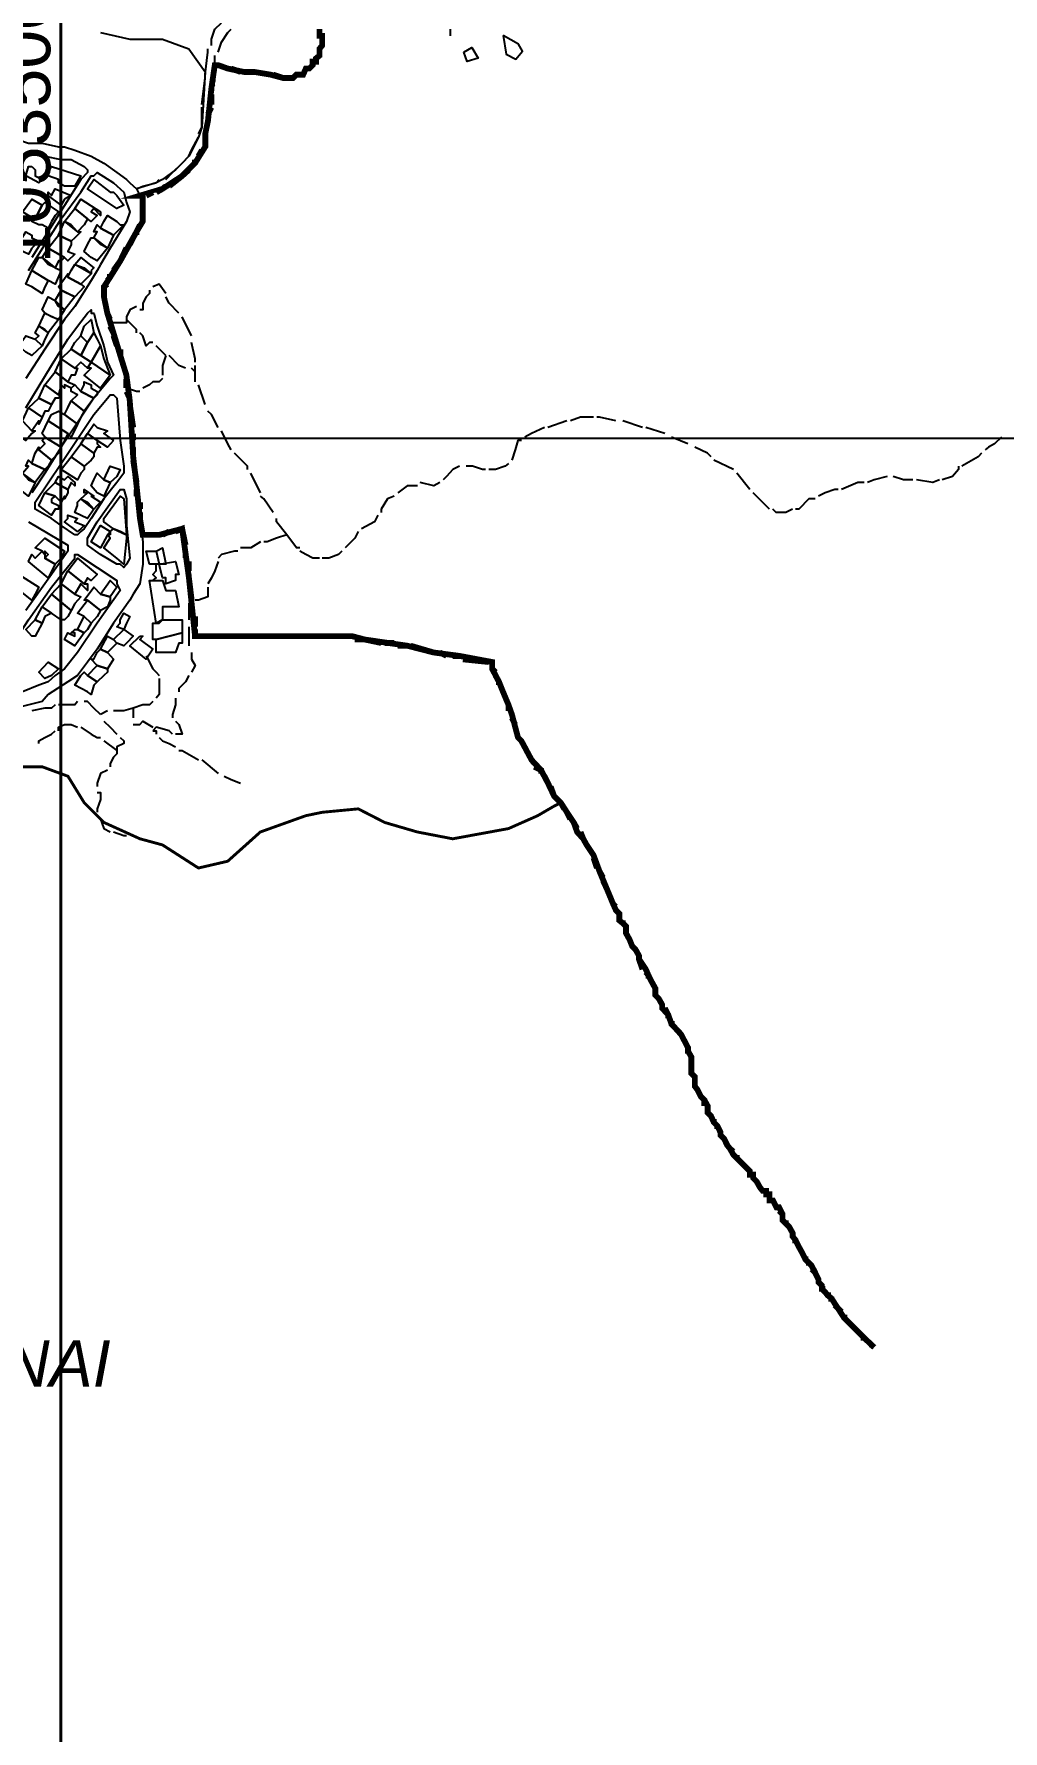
# Model space of a CAD drawing. Header units: millimetres. Extents: x -3588 to 75209, y -3737 to 38254.
# Drawn here: x 4536 to 4938, y 19866 to 20571 of the extents above; entities that cross this region are included whole.
import ezdxf

# ---------------------------------------------------------------- set-up
doc = ezdxf.new("R2010")
doc.units = ezdxf.units.MM
doc.layers.add('P', color=253, linetype='Continuous')
doc.layers.add('T', color=7, linetype='Continuous')

msp = doc.modelspace()

# ---------------------------------------------------------------- linework, layer by layer
msp.add_lwpolyline([(4262.139, 21217.775), (5851.349, 21217.775), (5851.349, 20402.779), (4262.139, 20402.779)], close=True)
at = {"color": 244}
for points in [[(4730.41, 20570.226), (4731.544, 20562.444), (4735.552, 20560.404), (4738.425, 20563.728), (4736.686, 20566.599), (4730.41, 20570.226)], [(4714.082, 20563.185), (4717.384, 20565.21), (4720.011, 20560.785), (4715.433, 20559.36), (4714.082, 20563.185)]]:
    msp.add_lwpolyline(points, dxfattribs=at)
at = {"layer": 'P'}
for points, const_width in [([(4546.642, 14442.235), (4546.642, 23768.463)], 1.2), ([(4654.077, 20572.817), (4654.077, 20570), (4655.213, 20570), (4655.213, 20567.455), (4655.213, 20566.047), (4654.077, 20564.639), (4654.077, 20563.23), (4654.077, 20561.806), (4652.669, 20560.686), (4652.669, 20559.277), (4651.26, 20559.277), (4651.26, 20557.869), (4649.852, 20556.445), (4648.428, 20556.445), (4647.307, 20553.916), (4645.899, 20553.916), (4644.475, 20553.916), (4643.066, 20552.492), (4641.658, 20552.492), (4640.522, 20552.492), (4639.113, 20552.492), (4633.752, 20553.916), (4626.983, 20555.036), (4622.742, 20555.036), (4615.972, 20556.445), (4612.019, 20557.869), (4610.611, 20557.869), (4609.202, 20548.267), (4607.778, 20534.712), (4606.658, 20529.35), (4606.658, 20523.989), (4602.417, 20517.22), (4597.056, 20511.842), (4588.878, 20506.481), (4579.548, 20503.664), (4580.684, 20503.664), (4580.684, 20498.303), (4580.684, 20495.471), (4580.684, 20492.942), (4578.139, 20488.701), (4571.37, 20476.57), (4567.129, 20469.785), (4564.6, 20465.832), (4564.6, 20461.607), (4566.008, 20454.821), (4568.553, 20446.643), (4571.37, 20437.329), (4573.914, 20429.135), (4575.323, 20418.413), (4576.731, 20395.271), (4578.139, 20383.125), (4579.548, 20369.569), (4580.684, 20362.8), (4587.453, 20362.8), (4597.056, 20365.344), (4599.872, 20345.02), (4602.417, 20320.742), (4613.427, 20320.742), (4618.789, 20320.742), (4621.333, 20320.742), (4624.15, 20320.742), (4629.527, 20320.742), (4632.344, 20320.742), (4634.888, 20320.742), (4644.475, 20320.742), (4649.852, 20320.742), (4658.03, 20320.742), (4663.391, 20320.742), (4667.632, 20320.742), (4672.993, 20319.334), (4690.501, 20316.789), (4701.496, 20313.972), (4712.234, 20312.548), (4725.773, 20310.02), (4725.773, 20307.187), (4728.606, 20301.826), (4729.726, 20299.009), (4732.559, 20292.223), (4733.967, 20288.271), (4736.512, 20278.684), (4737.92, 20277.26), (4742.145, 20269.37), (4746.098, 20265.129), (4748.931, 20259.768), (4751.475, 20254.407), (4754.292, 20251.574), (4751.475, 20250.166), (4744.69, 20246.213), (4732.559, 20240.852), (4709.402, 20236.611), (4694.726, 20239.443), (4681.171, 20243.396), (4670.177, 20249.045), (4655.213, 20247.621), (4648.428, 20246.213), (4629.527, 20239.443), (4615.972, 20227.296), (4603.825, 20224.48), (4588.878, 20234.082), (4579.548, 20236.611), (4564.6, 20243.396), (4556.406, 20251.574), (4549.637, 20262.585), (4538.898, 20266.537), (4530.72, 20266.537)], 1.2), ([(4654.077, 20572.817), (4654.077, 20570), (4655.213, 20570), (4655.213, 20567.455), (4655.213, 20566.047), (4654.077, 20564.639), (4654.077, 20563.23), (4654.077, 20561.806), (4652.669, 20560.686), (4652.669, 20559.277), (4651.26, 20559.277), (4651.26, 20557.869), (4649.852, 20556.445), (4648.428, 20556.445), (4647.307, 20553.916), (4645.899, 20553.916), (4644.475, 20553.916), (4643.066, 20552.492), (4641.658, 20552.492), (4640.522, 20552.492), (4639.113, 20552.492), (4633.752, 20553.916), (4626.983, 20555.036), (4622.742, 20555.036), (4615.972, 20556.445), (4612.019, 20557.869), (4610.611, 20557.869), (4609.202, 20548.267), (4607.778, 20534.712), (4606.658, 20529.35), (4606.658, 20523.989), (4602.417, 20517.22), (4597.056, 20511.842), (4588.878, 20506.481), (4579.548, 20503.664), (4580.684, 20503.664), (4580.684, 20498.303), (4580.684, 20495.471), (4580.684, 20492.942), (4578.139, 20488.701), (4571.37, 20476.57), (4567.129, 20469.785), (4564.6, 20465.832), (4564.6, 20461.607), (4566.008, 20454.821), (4568.553, 20446.643), (4571.37, 20437.329), (4573.914, 20429.135), (4575.323, 20418.413), (4576.731, 20395.271), (4578.139, 20383.125), (4579.548, 20369.569), (4580.684, 20362.8), (4587.453, 20362.8), (4597.056, 20365.344), (4599.872, 20345.02), (4602.417, 20320.742), (4613.427, 20320.742), (4618.789, 20320.742), (4621.333, 20320.742), (4624.15, 20320.742), (4629.527, 20320.742), (4632.344, 20320.742), (4634.888, 20320.742), (4644.475, 20320.742), (4649.852, 20320.742), (4658.03, 20320.742), (4663.391, 20320.742), (4667.632, 20320.742), (4672.993, 20319.334), (4690.501, 20316.789), (4701.496, 20313.972), (4712.234, 20312.548), (4725.773, 20310.02), (4725.773, 20307.187), (4728.606, 20301.826), (4729.726, 20299.009), (4732.559, 20292.223), (4733.967, 20288.271), (4736.512, 20278.684), (4737.92, 20277.26), (4742.145, 20269.37), (4746.098, 20265.129), (4748.931, 20259.768), (4751.475, 20254.407), (4754.292, 20251.574), (4756.837, 20247.621), (4759.653, 20243.396), (4761.062, 20239.443), (4763.606, 20236.611), (4765.015, 20234.082), (4767.847, 20229.841), (4770.376, 20223.071), (4773.208, 20216.286), (4776.025, 20209.516), (4777.161, 20206.972), (4778.57, 20205.563), (4778.57, 20202.747), (4779.978, 20201.61), (4781.386, 20200.202), (4781.386, 20197.385), (4782.795, 20194.841), (4783.931, 20192.024), (4785.339, 20190.6), (4786.748, 20188.071), (4786.748, 20186.647), (4789.58, 20182.422), (4790.701, 20179.877), (4792.125, 20177.061), (4793.533, 20174.516), (4793.533, 20171.699), (4794.942, 20170.275), (4796.35, 20167.747), (4796.35, 20166.322), (4798.894, 20163.506), (4800.303, 20159.553), (4801.711, 20158.144), (4804.256, 20155.312), (4807.072, 20149.95), (4807.072, 20148.542), (4808.497, 20145.998), (4808.497, 20143.181), (4808.497, 20141.773), (4808.497, 20139.228), (4809.905, 20137.82), (4809.905, 20136.411), (4809.905, 20134.987), (4809.905, 20133.867), (4811.025, 20132.458), (4812.45, 20129.626), (4813.858, 20128.217), (4815.266, 20125.673), (4815.266, 20122.856), (4816.675, 20121.448), (4817.811, 20118.903), (4819.219, 20117.495), (4820.627, 20114.662), (4820.627, 20113.542), (4822.036, 20112.134), (4823.444, 20109.301), (4824.58, 20107.893), (4825.989, 20105.348), (4827.397, 20103.94), (4828.821, 20102.531), (4830.23, 20101.123), (4831.35, 20099.987), (4832.774, 20098.579), (4832.774, 20097.17), (4834.183, 20097.17), (4834.183, 20095.762), (4835.591, 20094.338), (4836.999, 20091.809), (4838.136, 20090.401), (4839.544, 20090.401), (4839.544, 20088.976), (4840.952, 20088.976), (4840.952, 20087.568), (4840.952, 20086.448), (4842.361, 20086.448), (4843.769, 20083.615), (4844.905, 20083.615), (4846.313, 20080.798), (4846.313, 20078.254), (4847.722, 20076.845), (4849.146, 20075.437), (4850.554, 20072.893), (4850.554, 20071.484), (4851.675, 20070.076), (4853.099, 20067.243), (4854.507, 20064.699), (4855.916, 20061.882), (4857.324, 20060.474), (4858.46, 20059.337), (4859.869, 20056.521), (4861.277, 20053.688), (4861.277, 20052.568), (4862.685, 20051.16), (4862.685, 20049.751), (4864.094, 20048.327), (4865.23, 20046.919), (4866.638, 20045.798), (4871.999, 20037.604), (4876.24, 20033.363), (4880.193, 20029.426), (4884.418, 20025.474)], 2.417), ([(4654.077, 20571.408), (4654.077, 20570), (4655.213, 20570), (4655.213, 20567.455)], 2.417), ([(4655.213, 20566.047), (4654.077, 20564.639), (4654.077, 20563.23), (4654.077, 20561.806)], 2.417), ([(4610.611, 20557.869), (4609.202, 20548.267), (4609.202, 20547.131)], 2.417), ([(4615.972, 20556.445), (4612.019, 20557.869)], 2.417), ([(4621.333, 20555.036), (4617.38, 20556.445)], 2.417), ([(4633.752, 20553.916), (4626.983, 20555.036), (4622.742, 20555.036)], 2.417), ([(4652.669, 20560.686), (4652.669, 20559.277), (4651.26, 20559.277), (4651.26, 20557.869), (4649.852, 20556.445), (4648.428, 20556.445), (4647.307, 20553.916), (4645.899, 20553.916)], 2.417), ([(4639.113, 20552.492), (4634.888, 20553.916)], 2.417), ([(4644.475, 20553.916), (4643.066, 20552.492), (4641.658, 20552.492), (4640.522, 20552.492)], 2.417), ([(4609.202, 20545.722), (4609.202, 20541.481)], 2.417), ([(4607.778, 20534.712), (4606.658, 20529.35), (4606.658, 20525.398)], 2.417), ([(4609.202, 20540.361), (4607.778, 20537.544)], 2.417), ([(4605.249, 20522.581), (4603.825, 20520.036)], 2.417), ([(4599.872, 20514.387), (4597.056, 20511.842), (4591.694, 20507.617)], 2.417), ([(4602.417, 20518.628), (4602.417, 20517.22), (4601.009, 20515.795)], 2.417), ([(4590.286, 20507.617), (4588.878, 20506.481), (4586.333, 20505.073)], 2.417), ([(4580.684, 20503.664), (4580.684, 20498.303), (4580.684, 20495.471), (4580.684, 20492.942)], 2.417), ([(4584.925, 20505.073), (4582.092, 20503.664)], 2.417), ([(4579.548, 20491.518), (4578.139, 20488.701), (4578.139, 20487.293)], 2.417), ([(4576.731, 20486.156), (4575.323, 20483.34)], 2.417), ([(4573.914, 20481.931), (4571.37, 20476.57), (4568.553, 20472.617)], 2.417), ([(4567.129, 20471.193), (4567.129, 20469.785), (4566.008, 20468.376)], 2.417), ([(4566.008, 20466.968), (4564.6, 20465.832), (4564.6, 20463.015)], 2.417), ([(4564.6, 20461.607), (4566.008, 20454.821), (4567.129, 20452.293)], 2.417), ([(4567.129, 20449.46), (4568.553, 20446.643)], 2.417), ([(4568.553, 20445.507), (4569.961, 20441.282)], 2.417), ([(4571.37, 20439.858), (4571.37, 20437.329), (4573.914, 20429.135)], 2.417), ([(4573.914, 20427.727), (4573.914, 20423.774)], 2.417), ([(4573.914, 20422.366), (4575.323, 20419.533)], 2.417), ([(4575.323, 20417.004), (4576.731, 20407.402)], 2.417), ([(4576.731, 20404.858), (4576.731, 20402.041)], 2.417), ([(4576.731, 20399.208), (4576.731, 20396.68)], 2.417), ([(4576.731, 20393.847), (4578.139, 20384.533)], 2.417), ([(4578.139, 20381.716), (4578.139, 20378.884)], 2.417), ([(4579.548, 20376.355), (4579.548, 20373.522)], 2.417), ([(4579.548, 20372.114), (4579.548, 20369.569), (4580.684, 20362.8), (4582.092, 20362.8)], 2.417), ([(4594.239, 20364.208), (4597.056, 20365.344), (4598.464, 20358.559)], 2.417), ([(4583.5, 20362.8), (4587.453, 20362.8)], 2.417), ([(4588.878, 20362.8), (4591.694, 20364.208)], 2.417), ([(4598.464, 20356.03), (4598.464, 20353.198)], 2.417), ([(4599.872, 20351.789), (4599.872, 20347.836)], 2.417), ([(4599.872, 20346.428), (4599.872, 20345.02), (4601.009, 20335.706)], 2.417), ([(4601.009, 20334.297), (4601.009, 20330.344)], 2.417), ([(4602.417, 20328.92), (4602.417, 20324.695)], 2.417), ([(4602.417, 20323.559), (4602.417, 20320.742), (4610.611, 20320.742)], 2.417), ([(4612.019, 20320.742), (4613.427, 20320.742), (4615.972, 20320.742)], 2.417), ([(4617.38, 20320.742), (4618.789, 20320.742), (4621.333, 20320.742)], 2.417), ([(4622.742, 20320.742), (4624.15, 20320.742), (4629.527, 20320.742), (4632.344, 20320.742), (4633.752, 20320.742)], 2.417), ([(4634.888, 20320.742), (4639.113, 20320.742)], 2.417), ([(4640.522, 20320.742), (4644.475, 20320.742)], 2.417), ([(4645.899, 20320.742), (4649.852, 20320.742), (4656.621, 20320.742)], 2.417), ([(4658.03, 20320.742), (4661.983, 20320.742)], 2.417), ([(4663.391, 20320.742), (4667.632, 20320.742)], 2.417), ([(4668.752, 20319.334), (4672.993, 20319.334), (4679.763, 20317.909)], 2.417), ([(4681.171, 20317.909), (4685.124, 20317.909)], 2.417), ([(4686.548, 20316.789), (4690.501, 20316.789)], 2.417), ([(4691.91, 20316.789), (4701.496, 20313.972)], 2.417), ([(4704.04, 20313.972), (4706.873, 20312.548)], 2.417), ([(4709.402, 20312.548), (4712.234, 20312.548)], 2.417), ([(4713.643, 20311.14), (4724.365, 20310.02)], 2.417), ([(4725.773, 20308.595), (4725.773, 20307.187), (4727.198, 20305.779)], 2.417), ([(4727.198, 20304.37), (4728.606, 20301.826), (4728.606, 20300.417)], 2.417), ([(4729.726, 20299.009), (4732.559, 20292.223), (4732.559, 20289.695)], 2.417), ([(4733.967, 20286.862), (4735.376, 20284.046)], 2.417), ([(4735.376, 20282.909), (4736.512, 20278.684)], 2.417), ([(4737.92, 20277.26), (4742.145, 20269.37), (4743.282, 20267.946)], 2.417), ([(4743.282, 20266.537), (4746.098, 20265.129), (4746.098, 20263.721)], 2.417), ([(4530.72, 20266.537), (4538.898, 20266.537), (4549.637, 20262.585), (4556.406, 20251.574), (4564.6, 20243.396), (4579.548, 20236.611), (4588.878, 20234.082), (4603.825, 20224.48), (4615.972, 20227.296), (4629.527, 20239.443), (4648.428, 20246.213), (4655.213, 20247.621), (4670.177, 20249.045), (4681.171, 20243.396), (4694.726, 20239.443), (4709.402, 20236.611), (4732.559, 20240.852), (4744.69, 20246.213), (4751.475, 20250.166), (4754.292, 20251.574), (4756.837, 20247.621), (4759.653, 20243.396), (4761.062, 20239.443), (4763.606, 20236.611), (4765.015, 20234.082), (4767.847, 20229.841), (4770.376, 20223.071), (4773.208, 20216.286), (4776.025, 20209.516), (4777.161, 20206.972), (4778.57, 20205.563), (4778.57, 20202.747), (4779.978, 20201.61), (4781.386, 20200.202), (4781.386, 20197.385), (4782.795, 20194.841), (4783.931, 20192.024), (4785.339, 20190.6), (4786.748, 20188.071), (4786.748, 20186.647), (4789.58, 20182.422), (4790.701, 20179.877), (4792.125, 20177.061), (4793.533, 20174.516), (4793.533, 20171.699), (4794.942, 20170.275), (4796.35, 20167.747), (4796.35, 20166.322), (4798.894, 20163.506), (4800.303, 20159.553), (4801.711, 20158.144), (4804.256, 20155.312), (4807.072, 20149.95), (4807.072, 20148.542), (4808.497, 20145.998), (4808.497, 20143.181), (4808.497, 20141.773), (4808.497, 20139.228), (4809.905, 20137.82), (4809.905, 20136.411), (4809.905, 20134.987), (4809.905, 20133.867), (4811.025, 20132.458), (4812.45, 20129.626), (4813.858, 20128.217), (4815.266, 20125.673), (4815.266, 20122.856), (4816.675, 20121.448), (4817.811, 20118.903), (4819.219, 20117.495), (4820.627, 20114.662), (4820.627, 20113.542), (4822.036, 20112.134), (4823.444, 20109.301), (4824.58, 20107.893), (4825.989, 20105.348), (4827.397, 20103.94), (4828.821, 20102.531), (4830.23, 20101.123), (4831.35, 20099.987), (4832.774, 20098.579), (4832.774, 20097.17), (4834.183, 20097.17), (4834.183, 20095.762), (4835.591, 20094.338), (4836.999, 20091.809), (4838.136, 20090.401), (4839.544, 20090.401), (4839.544, 20088.976), (4840.952, 20088.976), (4840.952, 20087.568), (4840.952, 20086.448), (4842.361, 20086.448), (4843.769, 20083.615), (4844.905, 20083.615), (4846.313, 20080.798), (4846.313, 20078.254), (4847.722, 20076.845), (4849.146, 20075.437), (4850.554, 20072.893), (4850.554, 20071.484), (4851.675, 20070.076), (4853.099, 20067.243), (4854.507, 20064.699), (4855.916, 20061.882), (4857.324, 20060.474), (4858.46, 20059.337), (4859.869, 20056.521), (4861.277, 20053.688), (4861.277, 20052.568), (4862.685, 20051.16), (4862.685, 20049.751), (4864.094, 20048.327), (4865.23, 20046.919), (4866.638, 20045.798), (4871.999, 20037.604), (4876.24, 20033.363), (4880.193, 20029.426), (4884.418, 20025.474)], 1.2), ([(4747.523, 20262.585), (4748.931, 20259.768)], 2.417), ([(4750.051, 20258.36), (4751.475, 20254.407), (4754.292, 20251.574), (4755.7, 20249.045)], 2.417), ([(4756.837, 20247.621), (4758.245, 20244.804)], 2.417), ([(4759.653, 20243.396), (4761.062, 20240.852)], 2.417), ([(4762.47, 20239.443), (4763.606, 20236.611), (4765.015, 20234.082), (4767.847, 20229.841)], 2.417), ([(4767.847, 20228.721), (4769.256, 20224.48)], 2.417), ([(4770.376, 20223.071), (4771.8, 20220.527)], 2.417), ([(4771.8, 20219.118), (4773.208, 20216.286), (4776.025, 20209.516), (4777.161, 20208.396)], 2.417), ([(4777.161, 20206.972), (4778.57, 20205.563), (4778.57, 20204.155)], 2.417), ([(4779.978, 20202.747), (4779.978, 20201.61), (4781.386, 20200.202), (4781.386, 20198.794)], 2.417), ([(4781.386, 20197.385), (4782.795, 20194.841), (4783.931, 20192.024), (4785.339, 20190.6), (4786.748, 20188.071)], 2.417), ([(4786.748, 20186.647), (4788.172, 20182.422)], 2.417), ([(4789.58, 20181.286), (4790.701, 20179.877), (4790.701, 20178.469)], 2.417), ([(4792.125, 20177.061), (4793.533, 20174.516), (4793.533, 20171.699), (4794.942, 20170.275), (4796.35, 20167.747)], 2.417), ([(4797.486, 20166.322), (4798.894, 20163.506), (4798.894, 20162.097)], 2.417), ([(4800.303, 20160.961), (4800.303, 20159.553), (4801.711, 20158.144)], 2.417), ([(4803.119, 20156.736), (4804.256, 20155.312), (4807.072, 20149.95), (4807.072, 20148.542), (4807.072, 20147.422)], 2.417), ([(4808.497, 20145.998), (4808.497, 20143.181), (4808.497, 20141.773)], 2.417), ([(4808.497, 20140.636), (4808.497, 20139.228), (4809.905, 20137.82)], 2.417), ([(4809.905, 20134.987), (4809.905, 20133.867), (4811.025, 20132.458), (4812.45, 20129.626), (4813.858, 20128.217), (4813.858, 20125.673)], 2.417), ([(4815.266, 20124.264), (4815.266, 20122.856), (4816.675, 20121.448)], 2.417), ([(4817.811, 20120.312), (4817.811, 20118.903), (4819.219, 20117.495), (4819.219, 20116.087)], 2.417), ([(4820.627, 20114.662), (4820.627, 20113.542), (4822.036, 20112.134), (4823.444, 20109.301), (4824.58, 20107.893), (4825.989, 20106.772)], 2.417), ([(4827.397, 20105.348), (4827.397, 20103.94), (4828.821, 20102.531)], 2.417), ([(4830.23, 20101.123), (4831.35, 20099.987), (4832.774, 20098.579)], 2.417), ([(4834.183, 20097.17), (4834.183, 20095.762), (4835.591, 20094.338), (4836.999, 20091.809), (4838.136, 20090.401), (4839.544, 20090.401), (4839.544, 20088.976), (4840.952, 20088.976)], 2.417), ([(4840.952, 20087.568), (4840.952, 20086.448), (4842.361, 20086.448), (4843.769, 20083.615)], 2.417), ([(4844.905, 20082.207), (4846.313, 20080.798), (4846.313, 20079.662)], 2.417), ([(4847.722, 20078.254), (4847.722, 20076.845), (4849.146, 20075.437), (4850.554, 20072.893), (4850.554, 20071.484), (4851.675, 20070.076), (4851.675, 20068.652)], 2.417), ([(4853.099, 20067.243), (4854.507, 20064.699)], 2.417), ([(4855.916, 20063.29), (4855.916, 20061.882), (4857.324, 20060.474), (4857.324, 20059.337)], 2.417), ([(4858.46, 20057.929), (4859.869, 20056.521), (4861.277, 20053.688), (4861.277, 20052.568), (4862.685, 20051.16), (4862.685, 20049.751), (4864.094, 20049.751)], 2.417), ([(4865.23, 20048.327), (4865.23, 20046.919), (4866.638, 20045.798), (4866.638, 20044.374)], 2.417), ([(4868.046, 20042.966), (4870.879, 20040.149)], 2.417), ([(4871.999, 20039.013), (4871.999, 20037.604), (4876.24, 20033.363), (4878.785, 20030.835)], 2.417), ([(4878.785, 20029.426), (4880.193, 20029.426), (4881.602, 20028.002)], 2.417), ([(4883.01, 20026.594), (4884.418, 20025.474)], 2.417)]:
    msp.add_lwpolyline(points, dxfattribs=dict(at, const_width=const_width))
for points in [[(4563.176, 20571.408), (4575.323, 20568.592), (4588.878, 20568.592), (4599.872, 20564.639), (4606.658, 20555.036), (4605.249, 20532.167), (4603.825, 20527.942), (4599.872, 20520.036), (4597.056, 20517.22), (4594.239, 20514.387), (4588.878, 20510.434), (4586.333, 20509.026), (4578.139, 20506.481)], [(4609.202, 20566.047), (4609.202, 20568.592), (4610.611, 20572.817), (4613.427, 20575.361)], [(4612.019, 20563.23), (4613.427, 20567.455), (4615.972, 20571.408), (4617.38, 20572.817)], [(4708.281, 20572.817), (4708.281, 20570)], [(4404.531, 20568.592), (4405.955, 20568.592), (4412.725, 20567.455), (4419.494, 20566.047), (4437.275, 20559.277), (4450.83, 20555.036), (4460.144, 20551.083), (4479.06, 20545.722), (4492.615, 20540.361), (4506.155, 20534.712), (4515.757, 20532.167), (4523.951, 20529.35), (4529.312, 20526.806), (4533.265, 20525.398), (4538.898, 20525.398), (4545.684, 20523.989), (4548.228, 20523.989), (4552.453, 20522.581), (4559.223, 20520.036), (4564.6, 20517.22), (4569.961, 20513.267), (4573.914, 20510.434), (4575.323, 20509.026), (4578.139, 20506.481)], [(4606.658, 20553.916), (4607.778, 20563.23), (4607.778, 20564.639)], [(4610.611, 20551.083), (4610.611, 20561.806)], [(4605.249, 20541.481), (4606.658, 20552.492)], [(4609.202, 20538.953), (4609.202, 20548.267), (4610.611, 20549.675)], [(4603.825, 20529.35), (4605.249, 20532.167), (4605.249, 20540.361)], [(4606.658, 20526.806), (4606.658, 20529.35), (4607.778, 20534.712), (4607.778, 20537.544)], [(4598.464, 20518.628), (4599.872, 20520.036), (4601.009, 20522.581), (4603.825, 20527.942)], [(4533.265, 20521.157), (4540.034, 20520.036), (4546.804, 20518.628), (4551.045, 20518.628), (4556.406, 20515.795), (4557.814, 20514.387), (4557.814, 20513.267), (4554.998, 20510.434), (4534.673, 20477.979)], [(4601.009, 20515.795), (4602.417, 20517.22), (4606.658, 20523.989), (4606.658, 20525.398)], [(4534.673, 20515.795), (4536.081, 20514.387), (4536.081, 20511.842), (4538.898, 20510.434), (4537.49, 20509.026), (4532.129, 20511.842), (4533.265, 20515.795), (4534.673, 20515.795)], [(4548.228, 20507.617), (4545.684, 20509.026), (4545.684, 20510.434), (4541.443, 20511.842), (4541.443, 20513.267), (4542.851, 20515.795), (4554.998, 20511.842), (4552.453, 20507.617), (4548.228, 20507.617)], [(4590.286, 20510.434), (4593.103, 20513.267), (4597.056, 20517.22)], [(4591.694, 20507.617), (4597.056, 20511.842), (4599.872, 20514.387)], [(4533.265, 20472.617), (4546.804, 20494.062), (4554.998, 20505.073), (4559.223, 20511.842), (4560.359, 20511.842), (4561.767, 20513.267), (4568.553, 20509.026), (4572.778, 20505.073), (4573.914, 20500.832), (4575.323, 20496.895), (4573.914, 20492.942), (4571.37, 20488.701), (4567.129, 20481.931), (4563.176, 20475.146), (4561.767, 20472.617), (4559.223, 20468.376), (4552.453, 20457.654), (4548.228, 20452.293), (4540.034, 20439.858), (4532.129, 20427.727)], [(4567.129, 20505.073), (4568.553, 20505.073), (4569.961, 20503.664), (4572.778, 20499.712), (4569.961, 20498.303), (4557.814, 20506.481), (4560.359, 20510.434), (4567.129, 20505.073)], [(4578.139, 20506.481), (4580.684, 20507.617), (4586.333, 20509.026), (4587.453, 20510.434)], [(4579.548, 20503.664), (4588.878, 20506.481), (4590.286, 20507.617)], [(4538.898, 20499.712), (4536.081, 20494.062), (4533.265, 20495.471), (4530.72, 20496.895), (4534.673, 20502.256), (4538.898, 20499.712)], [(4542.851, 20492.942), (4541.443, 20490.109), (4538.898, 20491.518), (4537.49, 20491.518), (4534.673, 20492.942), (4536.081, 20494.062), (4538.898, 20499.712), (4540.034, 20500.832), (4545.684, 20496.895), (4544.275, 20495.471), (4542.851, 20492.942)], [(4548.228, 20502.256), (4546.804, 20499.712), (4541.443, 20503.664), (4541.443, 20505.073), (4542.851, 20503.664), (4544.275, 20506.481), (4551.045, 20503.664), (4548.228, 20502.256)], [(4579.548, 20503.664), (4580.684, 20503.664), (4580.684, 20498.303), (4580.684, 20495.471), (4580.684, 20492.942), (4578.139, 20488.701), (4571.37, 20476.57), (4567.129, 20469.785), (4564.6, 20465.832), (4564.6, 20461.607), (4566.008, 20454.821), (4568.553, 20446.643), (4571.37, 20437.329), (4573.914, 20429.135), (4575.323, 20418.413), (4576.731, 20395.271), (4578.139, 20383.125), (4579.548, 20369.569), (4580.684, 20359.983), (4580.684, 20350.669), (4579.548, 20342.475), (4576.731, 20338.234), (4575.323, 20335.706), (4568.553, 20326.103), (4561.767, 20315.381), (4557.814, 20310.02), (4553.59, 20304.37), (4549.637, 20301.826)], [(4563.176, 20496.895), (4563.176, 20495.471), (4560.359, 20498.303), (4559.223, 20496.895), (4561.767, 20495.471), (4559.223, 20492.942), (4557.814, 20494.062), (4552.453, 20498.303), (4554.998, 20502.256), (4563.176, 20496.895)], [(4578.139, 20506.481), (4579.548, 20503.664)], [(4553.59, 20488.701), (4554.998, 20488.701), (4552.453, 20486.156), (4551.045, 20484.748), (4545.684, 20487.293), (4548.228, 20492.942), (4553.59, 20488.701)], [(4551.045, 20491.518), (4548.228, 20492.942), (4552.453, 20498.303), (4557.814, 20494.062), (4556.406, 20491.518), (4553.59, 20488.701), (4551.045, 20491.518)], [(4571.37, 20491.518), (4572.778, 20491.518), (4568.553, 20487.293), (4563.176, 20490.109), (4564.6, 20492.942), (4566.008, 20495.471), (4569.961, 20492.942), (4571.37, 20491.518)], [(4534.673, 20481.931), (4533.265, 20479.387), (4527.904, 20481.931), (4532.129, 20488.701), (4534.673, 20487.293), (4534.673, 20486.156), (4537.49, 20484.748), (4534.673, 20481.931)], [(4551.045, 20484.748), (4551.045, 20483.34), (4549.637, 20480.507), (4552.453, 20479.387), (4549.637, 20476.57), (4548.228, 20477.979), (4541.443, 20481.931), (4545.684, 20487.293), (4551.045, 20484.748)], [(4559.223, 20477.979), (4556.406, 20480.507), (4557.814, 20483.34), (4559.223, 20486.156), (4560.359, 20486.156), (4566.008, 20481.931), (4561.767, 20476.57), (4559.223, 20477.979)], [(4563.176, 20483.34), (4560.359, 20486.156), (4561.767, 20488.701), (4560.359, 20488.701), (4561.767, 20491.518), (4563.176, 20490.109), (4568.553, 20487.293), (4566.008, 20481.931), (4563.176, 20483.34)], [(4541.443, 20475.146), (4538.898, 20477.979), (4541.443, 20481.931), (4548.228, 20477.979), (4546.804, 20476.57), (4545.684, 20476.57), (4544.275, 20473.738), (4541.443, 20475.146)], [(4540.034, 20465.832), (4538.898, 20463.015), (4534.673, 20465.832), (4532.129, 20466.968), (4534.673, 20472.617), (4541.443, 20468.376), (4540.034, 20465.832)], [(4534.673, 20472.617), (4537.49, 20477.979), (4538.898, 20477.979), (4544.275, 20473.738), (4546.804, 20472.617), (4544.275, 20466.968), (4541.443, 20468.376), (4534.673, 20472.617)], [(4556.406, 20473.738), (4559.223, 20471.193), (4554.998, 20466.968), (4549.637, 20469.785), (4551.045, 20472.617), (4552.453, 20475.146), (4556.406, 20473.738)], [(4559.223, 20472.617), (4559.223, 20471.193), (4552.453, 20475.146), (4554.998, 20477.979), (4560.359, 20473.738), (4559.223, 20472.617)], [(4549.637, 20463.015), (4546.804, 20464.423), (4545.684, 20465.832), (4549.637, 20471.193), (4549.637, 20469.785), (4554.998, 20466.968), (4556.406, 20465.832), (4552.453, 20461.607), (4549.637, 20463.015)], [(4590.286, 20463.015), (4587.453, 20466.968), (4584.925, 20465.832)], [(4542.851, 20453.413), (4540.034, 20454.821), (4538.898, 20456.245), (4541.443, 20461.607), (4544.275, 20460.182), (4548.228, 20456.245), (4545.684, 20452.293), (4542.851, 20453.413)], [(4545.684, 20457.654), (4544.275, 20460.182), (4546.804, 20464.423), (4552.453, 20461.607), (4548.228, 20456.245), (4545.684, 20457.654)], [(4578.139, 20457.654), (4575.323, 20456.245), (4573.914, 20453.413), (4573.914, 20452.293)], [(4583.5, 20464.423), (4583.5, 20463.015), (4582.092, 20461.607), (4580.684, 20459.062), (4580.684, 20456.245), (4579.548, 20456.245)], [(4595.647, 20454.821), (4591.694, 20459.062), (4590.286, 20461.607)], [(4532.129, 20415.596), (4542.851, 20433.088), (4549.637, 20444.099), (4553.59, 20449.46), (4557.814, 20454.821), (4559.223, 20456.245), (4559.223, 20454.821), (4560.359, 20454.821), (4561.767, 20449.46), (4564.6, 20441.282), (4566.008, 20434.496), (4568.553, 20429.135), (4567.129, 20427.727), (4560.359, 20419.533), (4546.804, 20399.208), (4540.034, 20388.486), (4534.673, 20380.308)], [(4540.034, 20448.052), (4537.49, 20449.46), (4540.034, 20454.821), (4545.684, 20452.293), (4541.443, 20446.643), (4540.034, 20448.052)], [(4556.406, 20449.46), (4559.223, 20452.293), (4560.359, 20446.643), (4557.814, 20442.69), (4554.998, 20445.507), (4556.406, 20449.46)], [(4573.914, 20452.293), (4573.914, 20450.868), (4571.37, 20450.868), (4567.129, 20450.868)], [(4578.139, 20446.643), (4578.139, 20448.052), (4573.914, 20452.293)], [(4601.009, 20445.507), (4597.056, 20453.413)], [(4536.081, 20444.099), (4538.898, 20441.282), (4534.673, 20437.329), (4532.129, 20438.737), (4529.312, 20441.282), (4532.129, 20445.507), (4536.081, 20444.099)], [(4540.034, 20444.099), (4538.898, 20441.282), (4536.081, 20444.099), (4537.49, 20445.507), (4536.081, 20446.643), (4537.49, 20449.46), (4541.443, 20446.643), (4540.034, 20444.099)], [(4552.453, 20442.69), (4554.998, 20445.507), (4557.814, 20442.69), (4554.998, 20437.329), (4551.045, 20439.858), (4552.453, 20442.69)], [(4561.767, 20444.099), (4563.176, 20441.282), (4559.223, 20434.496), (4554.998, 20437.329), (4557.814, 20442.69), (4560.359, 20446.643), (4561.767, 20444.099)], [(4584.925, 20442.69), (4583.5, 20442.69), (4582.092, 20441.282), (4580.684, 20445.507), (4579.548, 20446.643)], [(4554.998, 20437.329), (4559.223, 20434.496), (4557.814, 20431.968), (4554.998, 20434.496), (4552.453, 20431.968), (4546.804, 20435.921), (4551.045, 20439.858), (4554.998, 20437.329)], [(4564.6, 20435.921), (4567.129, 20429.135), (4559.223, 20434.496), (4563.176, 20441.282), (4564.6, 20435.921)], [(4590.286, 20437.329), (4588.878, 20438.737), (4586.333, 20441.282)], [(4590.286, 20437.329), (4588.878, 20433.088), (4588.878, 20429.135)], [(4598.464, 20431.968), (4595.647, 20433.088), (4591.694, 20437.329)], [(4602.417, 20434.496), (4602.417, 20435.921), (4601.009, 20442.69)], [(4549.637, 20426.319), (4552.453, 20425.182), (4551.045, 20423.774), (4548.228, 20425.182), (4548.228, 20423.774), (4546.804, 20425.182), (4545.684, 20420.957), (4540.034, 20425.182), (4544.275, 20430.544), (4549.637, 20426.319)], [(4552.453, 20431.968), (4553.59, 20431.968), (4552.453, 20429.135), (4551.045, 20429.135), (4549.637, 20426.319), (4544.275, 20430.544), (4546.804, 20435.921), (4552.453, 20431.968)], [(4567.129, 20429.135), (4563.176, 20423.774), (4556.406, 20429.135), (4559.223, 20431.968), (4557.814, 20431.968), (4559.223, 20434.496), (4567.129, 20429.135)], [(4602.417, 20430.544), (4601.009, 20431.968)], [(4602.417, 20430.544), (4602.417, 20433.088)], [(4602.417, 20426.319), (4602.417, 20430.544)], [(4545.684, 20420.957), (4546.804, 20420.957), (4545.684, 20419.533), (4544.275, 20419.533), (4542.851, 20417.004), (4537.49, 20419.533), (4540.034, 20425.182), (4545.684, 20420.957)], [(4554.998, 20422.366), (4560.359, 20419.533), (4556.406, 20414.172), (4551.045, 20418.413), (4553.59, 20420.957), (4551.045, 20422.366), (4551.045, 20423.774), (4552.453, 20425.182), (4554.998, 20422.366)], [(4561.767, 20420.957), (4560.359, 20419.533), (4554.998, 20422.366), (4556.406, 20425.182), (4556.406, 20426.319), (4559.223, 20425.182), (4559.223, 20423.774), (4561.767, 20422.366), (4561.767, 20420.957)], [(4579.548, 20422.366), (4578.139, 20422.366), (4573.914, 20423.774)], [(4588.878, 20427.727), (4587.453, 20426.319), (4584.925, 20426.319), (4583.5, 20425.182), (4580.684, 20423.774)], [(4606.658, 20417.004), (4603.825, 20425.182)], [(4538.898, 20411.643), (4537.49, 20408.81), (4537.49, 20410.219), (4534.673, 20405.994), (4530.72, 20410.219), (4533.265, 20415.596), (4538.898, 20411.643)], [(4542.851, 20417.004), (4541.443, 20414.172), (4540.034, 20414.172), (4538.898, 20411.643), (4533.265, 20415.596), (4537.49, 20419.533), (4542.851, 20417.004)], [(4552.453, 20362.8), (4546.804, 20366.753), (4542.851, 20369.569), (4536.081, 20373.522), (4536.081, 20374.947), (4536.081, 20376.355), (4546.804, 20392.439), (4560.359, 20412.763), (4566.008, 20419.533), (4567.129, 20420.957), (4568.553, 20420.957), (4569.961, 20419.533), (4571.37, 20402.041), (4572.778, 20391.318), (4572.778, 20389.894), (4572.778, 20388.486), (4569.961, 20384.533), (4564.6, 20377.763), (4559.223, 20369.569), (4556.406, 20365.344), (4554.998, 20364.208), (4553.59, 20362.8), (4552.453, 20362.8)], [(4554.998, 20411.643), (4553.59, 20408.81), (4548.228, 20412.763), (4549.637, 20415.596), (4551.045, 20418.413), (4556.406, 20414.172), (4554.998, 20411.643)], [(4534.673, 20405.994), (4536.081, 20405.994), (4534.673, 20404.858), (4532.129, 20402.041), (4526.479, 20405.994), (4530.72, 20410.219), (4534.673, 20405.994)], [(4548.228, 20402.041), (4546.804, 20399.208), (4540.034, 20403.449), (4538.898, 20404.858), (4541.443, 20410.219), (4549.637, 20404.858), (4548.228, 20402.041)], [(4542.851, 20412.763), (4545.684, 20414.172), (4548.228, 20412.763), (4553.59, 20408.81), (4551.045, 20403.449), (4549.637, 20404.858), (4541.443, 20410.219), (4542.851, 20412.763)], [(4568.553, 20402.041), (4566.008, 20399.208), (4561.767, 20402.041), (4557.814, 20404.858), (4560.359, 20408.81), (4561.767, 20407.402), (4566.008, 20405.994), (4564.6, 20404.858), (4568.553, 20402.041)], [(4612.019, 20407.402), (4609.202, 20412.763), (4607.778, 20414.172)], [(4756.837, 20410.219), (4748.931, 20407.402)], [(4767.847, 20411.643), (4762.47, 20411.643), (4758.245, 20410.219)], [(4777.161, 20410.219), (4770.376, 20411.643), (4769.256, 20411.643)], [(4788.172, 20407.402), (4779.978, 20410.219)], [(4545.684, 20396.68), (4542.851, 20393.847), (4537.49, 20398.088), (4540.034, 20400.633), (4538.898, 20402.041), (4540.034, 20403.449), (4546.804, 20399.208), (4545.684, 20396.68)], [(4561.767, 20402.041), (4561.767, 20400.633), (4563.176, 20399.208), (4561.767, 20399.208), (4560.359, 20396.68), (4554.998, 20400.633), (4557.814, 20404.858), (4561.767, 20402.041)], [(4617.38, 20398.088), (4615.972, 20400.633), (4613.427, 20405.994)], [(4737.92, 20402.041), (4736.512, 20402.041), (4735.376, 20398.088), (4733.967, 20393.847)], [(4747.523, 20407.402), (4742.145, 20404.858), (4739.329, 20403.449)], [(4797.486, 20404.858), (4789.58, 20407.402)], [(4807.072, 20400.633), (4800.303, 20403.449)], [(4937.215, 20403.449), (4934.398, 20400.633), (4931.853, 20399.208), (4930.445, 20398.088)], [(4541.443, 20391.318), (4540.034, 20389.894), (4534.673, 20392.439), (4536.081, 20396.68), (4537.49, 20399.208), (4537.49, 20398.088), (4542.851, 20393.847), (4541.443, 20391.318)], [(4556.406, 20389.894), (4554.998, 20388.486), (4553.59, 20385.669), (4546.804, 20389.894), (4551.045, 20395.271), (4556.406, 20391.318), (4556.406, 20389.894)], [(4560.359, 20396.68), (4560.359, 20395.271), (4559.223, 20393.847), (4556.406, 20391.318), (4551.045, 20395.271), (4554.998, 20400.633), (4560.359, 20396.68)], [(4624.15, 20389.894), (4624.15, 20391.318), (4618.789, 20396.68)], [(4816.675, 20395.271), (4815.266, 20396.68), (4809.905, 20399.208)], [(4929.021, 20396.68), (4927.612, 20395.271), (4920.843, 20391.318)], [(4533.265, 20385.669), (4536.081, 20384.533), (4533.265, 20378.884), (4527.904, 20383.125), (4529.312, 20385.669), (4527.904, 20387.077), (4530.72, 20388.486), (4533.265, 20385.669)], [(4534.673, 20392.439), (4540.034, 20389.894), (4536.081, 20384.533), (4530.72, 20388.486), (4533.265, 20391.318), (4532.129, 20391.318), (4533.265, 20393.847), (4534.673, 20392.439)], [(4546.804, 20383.125), (4544.275, 20384.533), (4545.684, 20387.077), (4548.228, 20385.669), (4549.637, 20387.077), (4552.453, 20384.533), (4552.453, 20383.125), (4551.045, 20384.533), (4549.637, 20381.716), (4546.804, 20383.125)], [(4561.767, 20380.308), (4559.223, 20383.125), (4560.359, 20385.669), (4561.767, 20388.486), (4564.6, 20385.669), (4567.129, 20384.533), (4564.6, 20378.884), (4561.767, 20380.308)], [(4569.961, 20387.077), (4567.129, 20384.533), (4564.6, 20385.669), (4567.129, 20391.318), (4571.37, 20389.894), (4569.961, 20387.077)], [(4629.527, 20380.308), (4625.574, 20388.486)], [(4712.234, 20391.318), (4709.402, 20389.894), (4706.873, 20387.077), (4705.449, 20385.669)], [(4722.957, 20389.894), (4721.821, 20389.894), (4717.596, 20391.318), (4715.051, 20391.318)], [(4732.559, 20392.439), (4731.151, 20391.318), (4727.198, 20389.894), (4724.365, 20389.894)], [(4825.989, 20389.894), (4817.811, 20393.847)], [(4832.774, 20381.716), (4827.397, 20388.486)], [(4889.796, 20387.077), (4884.418, 20385.669), (4881.602, 20384.533)], [(4900.518, 20385.669), (4896.565, 20385.669), (4892.324, 20387.077)], [(4919.434, 20391.318), (4919.434, 20389.894), (4916.89, 20387.077), (4912.649, 20385.669)], [(4542.851, 20377.763), (4542.851, 20376.355), (4545.684, 20374.947), (4545.684, 20373.522), (4544.275, 20373.522), (4542.851, 20370.994), (4537.49, 20374.947), (4540.034, 20380.308), (4544.275, 20378.884), (4542.851, 20377.763)], [(4549.637, 20381.716), (4549.637, 20380.308), (4548.228, 20377.763), (4548.228, 20378.884), (4546.804, 20376.355), (4544.275, 20378.884), (4540.034, 20380.308), (4544.275, 20384.533), (4549.637, 20381.716)], [(4561.767, 20374.947), (4560.359, 20373.522), (4554.998, 20377.763), (4557.814, 20380.308), (4556.406, 20380.308), (4556.406, 20381.716), (4560.359, 20378.884), (4559.223, 20378.884), (4563.176, 20376.355), (4561.767, 20374.947)], [(4571.37, 20350.669), (4569.961, 20350.669), (4563.176, 20354.622), (4557.814, 20358.559), (4557.814, 20359.983), (4557.814, 20361.391), (4561.767, 20368.161), (4571.37, 20381.716), (4572.778, 20381.716), (4573.914, 20377.763), (4573.914, 20366.753), (4575.323, 20353.198), (4573.914, 20350.669), (4572.778, 20349.245), (4571.37, 20350.669)], [(4694.726, 20383.125), (4690.501, 20383.125), (4686.548, 20380.308)], [(4704.04, 20384.533), (4701.496, 20383.125), (4695.863, 20384.533)], [(4840.952, 20373.522), (4834.183, 20380.308)], [(4869.471, 20381.716), (4868.046, 20381.716), (4864.094, 20380.308), (4861.277, 20378.884)], [(4880.193, 20384.533), (4877.649, 20384.533), (4870.879, 20381.716)], [(4911.529, 20385.669), (4908.696, 20384.533), (4901.926, 20385.669)], [(4557.814, 20376.355), (4560.359, 20373.522), (4557.814, 20369.569), (4552.453, 20372.114), (4553.59, 20374.947), (4553.59, 20376.355), (4554.998, 20377.763), (4557.814, 20376.355)], [(4571.37, 20364.208), (4568.553, 20365.344), (4564.6, 20368.161), (4564.6, 20369.569), (4571.37, 20378.884), (4572.778, 20377.763), (4573.914, 20362.8), (4571.37, 20364.208)], [(4634.888, 20372.114), (4630.935, 20377.763), (4629.527, 20378.884)], [(4685.124, 20378.884), (4682.307, 20377.763), (4679.763, 20373.522), (4679.763, 20372.114)], [(4850.554, 20373.522), (4847.722, 20372.114), (4843.769, 20372.114), (4842.361, 20373.522)], [(4859.869, 20377.763), (4857.324, 20377.763), (4853.099, 20373.522), (4851.675, 20373.522)], [(4533.265, 20368.161), (4549.637, 20358.559), (4549.637, 20357.439), (4549.637, 20356.03), (4542.851, 20346.428), (4532.129, 20331.465)], [(4554.998, 20365.344), (4553.59, 20364.208), (4548.228, 20368.161), (4549.637, 20369.569), (4549.637, 20370.994), (4553.59, 20369.569), (4552.453, 20368.161), (4556.406, 20366.753), (4554.998, 20365.344)], [(4567.129, 20362.8), (4566.008, 20362.8), (4563.176, 20357.439), (4559.223, 20359.983), (4563.176, 20366.753), (4567.129, 20364.208), (4567.129, 20362.8)], [(4640.522, 20362.8), (4636.297, 20368.161), (4636.297, 20369.569)], [(4678.354, 20370.994), (4676.946, 20368.161), (4671.585, 20365.344)], [(4546.804, 20353.198), (4544.275, 20350.669), (4540.034, 20353.198), (4541.443, 20354.622), (4540.034, 20356.03), (4540.034, 20354.622), (4538.898, 20356.03), (4536.081, 20357.439), (4540.034, 20361.391), (4548.228, 20356.03), (4546.804, 20353.198)], [(4573.914, 20362.8), (4573.914, 20361.391), (4572.778, 20350.669), (4569.961, 20353.198), (4564.6, 20357.439), (4567.129, 20361.391), (4566.008, 20362.8), (4567.129, 20364.208), (4568.553, 20365.344), (4573.914, 20362.8)], [(4629.527, 20359.983), (4625.574, 20357.439), (4621.333, 20357.439)], [(4640.522, 20362.8), (4636.297, 20361.391), (4632.344, 20359.983), (4630.935, 20359.983)], [(4645.899, 20357.439), (4644.475, 20357.439), (4640.522, 20362.8)], [(4670.177, 20364.208), (4668.752, 20361.391), (4664.799, 20357.439)], [(4541.443, 20301.826), (4537.49, 20300.417), (4530.72, 20297.585), (4523.951, 20296.464), (4514.348, 20293.648), (4512.94, 20292.223), (4511.804, 20293.648), (4511.804, 20295.056), (4515.757, 20300.417), (4525.359, 20315.381), (4533.265, 20327.512), (4542.851, 20341.067), (4548.228, 20347.836), (4552.453, 20353.198), (4552.453, 20354.622), (4553.59, 20354.622), (4569.961, 20343.883), (4569.961, 20342.475), (4571.37, 20339.658), (4561.767, 20326.103), (4553.59, 20313.972), (4548.228, 20307.187), (4544.275, 20304.37), (4541.443, 20301.826)], [(4540.034, 20354.622), (4540.034, 20353.198), (4544.275, 20350.669), (4541.443, 20345.02), (4533.265, 20351.789), (4534.673, 20354.622), (4536.081, 20353.198), (4538.898, 20356.03), (4540.034, 20354.622)], [(4560.359, 20345.02), (4559.223, 20343.883), (4557.814, 20345.02), (4556.406, 20342.475), (4549.637, 20347.836), (4553.59, 20353.198), (4561.767, 20346.428), (4560.359, 20345.02)], [(4584.925, 20356.03), (4586.333, 20356.03), (4587.453, 20350.669), (4583.5, 20350.669), (4582.092, 20356.03), (4584.925, 20356.03)], [(4586.333, 20356.03), (4588.878, 20357.439), (4590.286, 20350.669), (4587.453, 20350.669)], [(4594.239, 20345.02), (4594.239, 20343.883), (4590.286, 20342.475), (4590.286, 20345.02), (4588.878, 20345.02), (4587.453, 20350.669), (4594.239, 20351.789), (4595.647, 20346.428), (4594.239, 20346.428), (4594.239, 20345.02)], [(4612.019, 20351.789), (4610.611, 20347.836), (4609.202, 20345.02), (4607.778, 20342.475)], [(4620.197, 20356.03), (4618.789, 20356.03), (4613.427, 20354.622), (4612.019, 20353.198)], [(4654.077, 20353.198), (4651.26, 20353.198), (4648.428, 20354.622), (4645.899, 20356.03)], [(4663.391, 20356.03), (4661.983, 20354.622), (4658.03, 20353.198), (4655.213, 20353.198)], [(4536.081, 20338.234), (4534.673, 20335.706), (4527.904, 20341.067), (4529.312, 20342.475), (4527.904, 20343.883), (4529.312, 20346.428), (4537.49, 20341.067), (4536.081, 20338.234)], [(4556.406, 20342.475), (4557.814, 20342.475), (4557.814, 20339.658), (4554.998, 20342.475), (4552.453, 20338.234), (4546.804, 20342.475), (4549.637, 20347.836), (4556.406, 20342.475)], [(4584.925, 20343.883), (4586.333, 20345.02), (4584.925, 20346.428), (4586.333, 20347.836), (4586.333, 20350.669)], [(4549.637, 20328.92), (4548.228, 20327.512), (4546.804, 20327.512), (4542.851, 20330.344), (4538.898, 20332.873), (4542.851, 20338.234), (4551.045, 20331.465), (4549.637, 20328.92)], [(4552.453, 20334.297), (4551.045, 20331.465), (4542.851, 20338.234), (4546.804, 20342.475), (4552.453, 20338.234), (4554.998, 20337.114), (4552.453, 20334.297)], [(4566.008, 20332.873), (4563.176, 20331.465), (4557.814, 20335.706), (4556.406, 20335.706), (4560.359, 20341.067), (4563.176, 20338.234), (4567.129, 20337.114), (4567.129, 20335.706), (4566.008, 20332.873)], [(4568.553, 20342.475), (4569.961, 20341.067), (4567.129, 20337.114), (4563.176, 20338.234), (4567.129, 20343.883), (4568.553, 20342.475)], [(4586.333, 20343.883), (4588.878, 20343.883), (4590.286, 20339.658), (4594.239, 20339.658), (4595.647, 20332.873), (4588.878, 20332.873), (4588.878, 20327.512), (4586.333, 20326.103), (4583.5, 20343.883), (4586.333, 20343.883)], [(4607.778, 20341.067), (4607.778, 20337.114), (4603.825, 20335.706), (4602.417, 20335.706)], [(4540.034, 20328.92), (4538.898, 20326.103), (4536.081, 20327.512), (4538.898, 20332.873), (4542.851, 20330.344), (4540.034, 20328.92)], [(4561.767, 20328.92), (4559.223, 20326.103), (4556.406, 20328.92), (4553.59, 20330.344), (4557.814, 20335.706), (4563.176, 20331.465), (4561.767, 20328.92)], [(4601.009, 20334.297), (4599.872, 20334.297), (4599.872, 20328.92), (4599.872, 20327.512)], [(4538.898, 20326.103), (4536.081, 20320.742), (4534.673, 20320.742), (4532.129, 20323.559), (4536.081, 20327.512), (4538.898, 20326.103)], [(4553.59, 20323.559), (4556.406, 20322.15), (4552.453, 20316.789), (4548.228, 20319.334), (4549.637, 20322.15), (4552.453, 20320.742), (4552.453, 20322.15), (4551.045, 20322.15), (4552.453, 20323.559), (4553.59, 20323.559)], [(4557.814, 20323.559), (4556.406, 20322.15), (4553.59, 20323.559), (4556.406, 20328.92), (4559.223, 20326.103), (4557.814, 20323.559)], [(4573.914, 20317.909), (4572.778, 20316.789), (4569.961, 20317.909), (4568.553, 20319.334), (4572.778, 20323.559), (4576.731, 20320.742), (4573.914, 20317.909)], [(4573.914, 20326.103), (4572.778, 20323.559), (4569.961, 20324.695), (4571.37, 20326.103), (4571.37, 20327.512), (4572.778, 20330.344), (4575.323, 20328.92), (4573.914, 20326.103)], [(4587.453, 20326.103), (4588.878, 20327.512), (4595.647, 20327.512), (4597.056, 20327.512), (4597.056, 20322.15), (4586.333, 20319.334), (4584.925, 20319.334), (4584.925, 20326.103), (4586.333, 20326.103), (4587.453, 20326.103)], [(4599.872, 20324.695), (4599.872, 20316.789)], [(4568.553, 20319.334), (4569.961, 20317.909), (4566.008, 20313.972), (4563.176, 20315.381), (4566.008, 20320.742), (4568.553, 20319.334)], [(4579.548, 20320.742), (4580.684, 20320.742), (4579.548, 20319.334), (4584.925, 20315.381), (4582.092, 20311.14), (4575.323, 20316.789), (4579.548, 20320.742)], [(4591.694, 20320.742), (4597.056, 20322.15), (4597.056, 20317.909), (4595.647, 20317.909), (4594.239, 20313.972), (4586.333, 20313.972), (4586.333, 20319.334), (4591.694, 20320.742)], [(4542.851, 20304.37), (4540.034, 20303.234), (4537.49, 20305.779), (4541.443, 20310.02), (4545.684, 20307.187), (4542.851, 20304.37)], [(4566.008, 20313.972), (4568.553, 20311.14), (4566.008, 20307.187), (4561.767, 20308.595), (4559.223, 20311.14), (4560.359, 20311.14), (4561.767, 20313.972), (4563.176, 20315.381), (4566.008, 20313.972)], [(4582.092, 20312.548), (4584.925, 20307.187), (4586.333, 20305.779), (4587.453, 20304.37)], [(4601.009, 20313.972), (4601.009, 20311.14), (4602.417, 20308.595), (4601.009, 20305.779)], [(4557.814, 20304.37), (4561.767, 20301.826), (4560.359, 20300.417), (4559.223, 20296.464), (4557.814, 20297.585), (4552.453, 20300.417), (4554.998, 20304.37), (4556.406, 20305.779), (4557.814, 20304.37)], [(4564.6, 20304.37), (4561.767, 20301.826), (4557.814, 20304.37), (4561.767, 20308.595), (4566.008, 20307.187), (4566.008, 20305.779), (4564.6, 20304.37)], [(4587.453, 20303.234), (4587.453, 20301.826), (4587.453, 20299.009), (4587.453, 20296.464), (4586.333, 20295.056)], [(4599.872, 20304.37), (4598.464, 20301.826), (4595.647, 20299.009), (4595.647, 20297.585)], [(4549.637, 20301.826), (4541.443, 20296.464), (4538.898, 20293.648), (4527.904, 20290.815), (4512.94, 20286.862), (4502.202, 20284.046), (4494.024, 20282.909), (4488.662, 20282.909), (4479.06, 20280.093), (4468.338, 20278.684), (4453.374, 20274.731), (4444.06, 20273.323), (4423.735, 20271.899), (4415.541, 20270.49), (4407.364, 20267.946), (4392.4, 20261.176), (4378.845, 20255.815)], [(4544.275, 20292.223), (4542.851, 20290.815), (4540.034, 20290.815), (4534.673, 20289.695)], [(4553.59, 20293.648), (4552.453, 20292.223), (4551.045, 20292.223), (4548.228, 20292.223), (4545.684, 20292.223)], [(4563.176, 20288.271), (4560.359, 20290.815), (4557.814, 20293.648), (4556.406, 20293.648)], [(4566.008, 20289.695), (4563.176, 20288.271)], [(4576.731, 20290.815), (4572.778, 20289.695), (4568.553, 20289.695)], [(4584.925, 20293.648), (4583.5, 20292.223), (4580.684, 20292.223), (4576.731, 20290.815)], [(4576.731, 20290.815), (4576.731, 20286.862)], [(4594.239, 20295.056), (4594.239, 20292.223), (4593.103, 20288.271), (4593.103, 20286.862)], [(4537.49, 20276.14), (4537.49, 20277.26), (4540.034, 20278.684), (4542.851, 20280.093), (4544.275, 20281.501)], [(4545.684, 20281.501), (4545.684, 20282.909), (4548.228, 20284.046), (4551.045, 20284.046), (4553.59, 20282.909)], [(4554.998, 20282.909), (4559.223, 20280.093), (4561.767, 20278.684), (4563.176, 20278.684)], [(4564.6, 20285.454), (4567.129, 20282.909), (4569.961, 20280.093)], [(4576.731, 20284.046), (4579.548, 20284.046), (4580.684, 20285.454), (4584.925, 20282.909)], [(4593.103, 20280.093), (4591.694, 20281.501), (4586.333, 20282.909), (4584.925, 20281.501)], [(4584.925, 20281.501), (4586.333, 20281.501), (4586.333, 20280.093)], [(4594.239, 20285.454), (4595.647, 20284.046), (4597.056, 20280.093), (4594.239, 20280.093)], [(4564.6, 20277.26), (4569.961, 20273.323)], [(4571.37, 20278.684), (4572.778, 20277.26), (4572.778, 20276.14), (4569.961, 20274.731), (4569.961, 20273.323)], [(4587.453, 20278.684), (4588.878, 20277.26), (4591.694, 20276.14), (4594.239, 20274.731)], [(4569.961, 20273.323), (4569.961, 20271.899), (4568.553, 20270.49), (4567.129, 20267.946), (4567.129, 20266.537)], [(4595.647, 20273.323), (4597.056, 20273.323), (4603.825, 20269.37)], [(4605.249, 20269.37), (4612.019, 20263.721)], [(4566.008, 20265.129), (4563.176, 20263.721), (4561.767, 20259.768), (4561.767, 20258.36)], [(4614.564, 20262.585), (4617.38, 20261.176), (4621.333, 20259.768)], [(4561.767, 20255.815), (4563.176, 20255.815), (4563.176, 20252.998), (4561.767, 20249.045), (4561.767, 20247.621)], [(4561.767, 20246.213), (4563.176, 20244.804), (4564.6, 20240.852), (4567.129, 20239.443)], [(4568.553, 20239.443), (4572.778, 20238.035), (4573.914, 20238.035)]]:
    msp.add_lwpolyline(points, dxfattribs=at)

# ---------------------------------------------------------------- texts
at = {"layer": 'T', "insert": (4521.503, 20475.561), "char_height": 20.80483, "attachment_point": 1, "rotation": 90}
msp.add_mtext('{\\fArial|b0|i0|c0|p18;1053500}', dxfattribs=at)
at = {"layer": 'T', "insert": (4497.304, 20028.338), "char_height": 19.20446, "attachment_point": 1}
msp.add_mtext('{\\fArial|b0|i1|c0|p18;SINAI}', dxfattribs=at)

doc.saveas('drawing.dxf')
